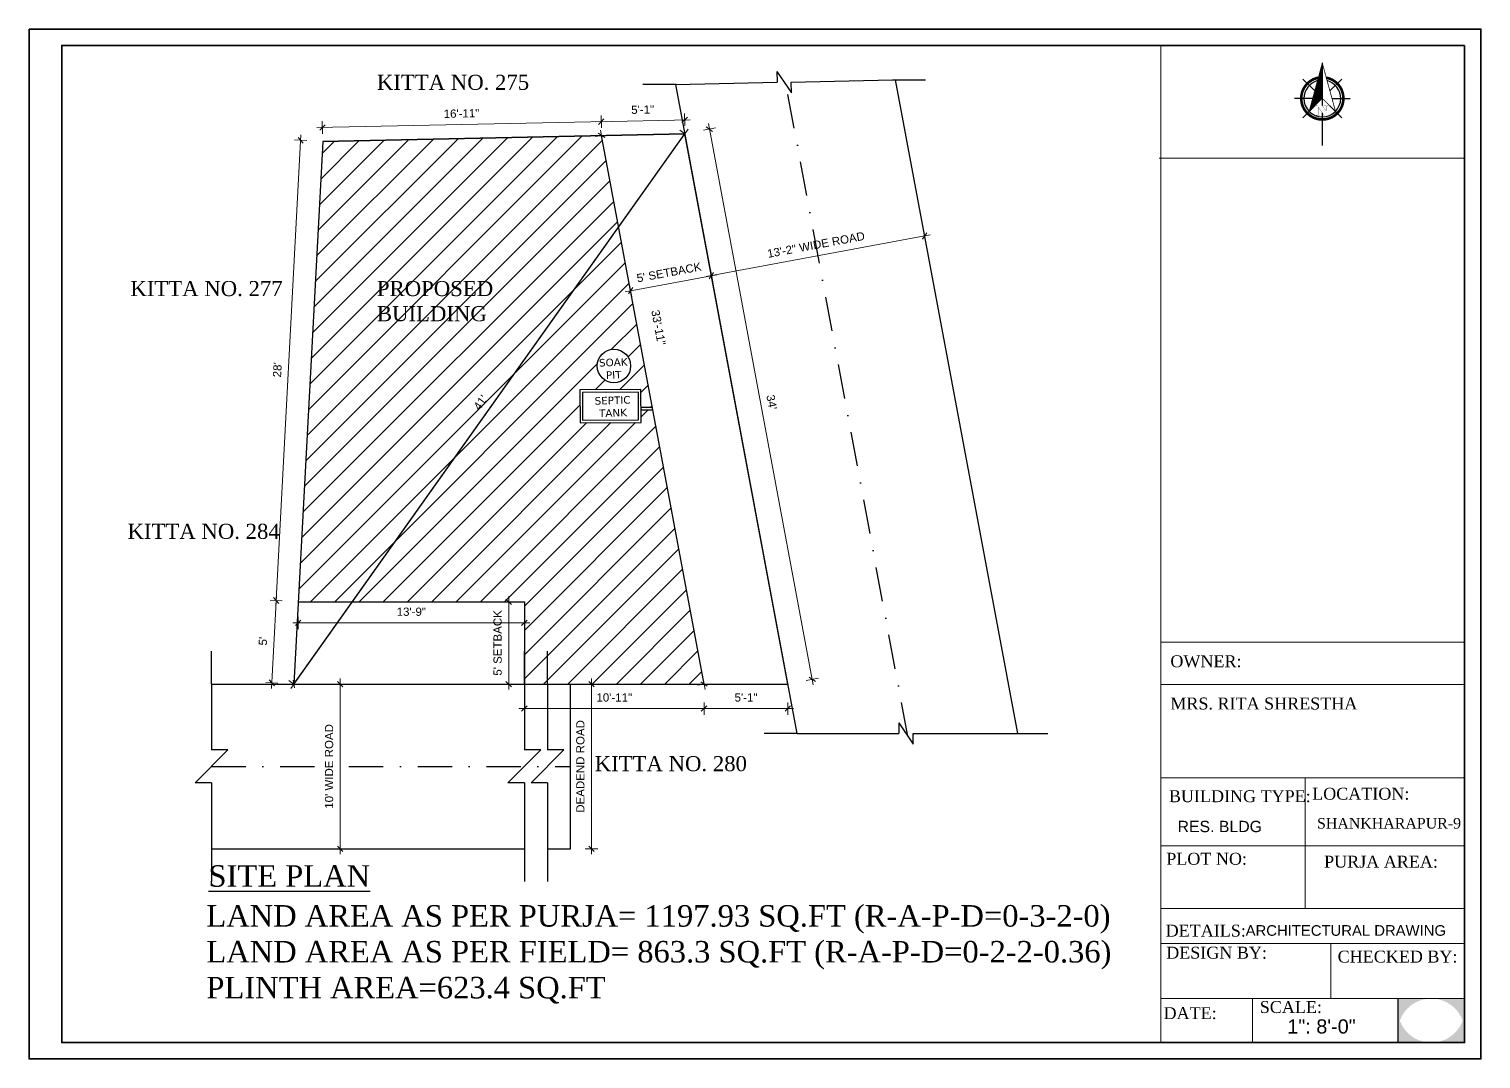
# Model space of a CAD drawing. Header units: inches. Extents: x 45643 to 70559, y -8725 to 1713.
# Drawn here: x 57982 to 59040, y -6777 to -6026 of the extents above; entities that cross this region are included whole.
import ezdxf

# ---------------------------------------------------------------- set-up
doc = ezdxf.new("R2010")
doc.units = ezdxf.units.IN
doc.header["$MEASUREMENT"] = 0
doc.linetypes.add('DASHDOT', pattern=[1, 0.5, -0.25, 0, -0.25])
for name, color, linetype, lineweight in [('A_Title Text', 105, 'Continuous', 60), ('DW-SEC', 24, 'Continuous', 25), ('ELEVATION', 6, 'Continuous', 30), ('REBARS', 50, 'Continuous', 20), ('Siteplan', 7, 'Continuous', 30), ('Text', 7, 'Continuous', 9)]:
    doc.layers.add(name, color=color, linetype=linetype, lineweight=lineweight)
doc.layers.add('DIMENTION', color=8, linetype='Continuous')
doc.layers.add('Normal Wall', color=7, linetype='Continuous', lineweight=35, true_color=0xffaf89)
doc.layers.add('Rear Wall', color=7, linetype='Continuous', lineweight=20, true_color=0xd4e480)
doc.styles.add('Arial', font='arial.ttf')
doc.styles.get("Standard").update_dxf_attribs({"font": 'times.ttf'})
doc.styles.add('SwissBT', font='swiss.ttf', dxfattribs={"height": 12})
doc.dimstyles.new('Sudeep', dxfattribs={"dimtxt": 6, "dimasz": 4, "dimexe": 4.5, "dimexo": 4.5, "dimgap": 5, "dimtad": 1, "dimdec": 0, "dimlunit": 4, "dimtxsty": 'Arial', "dimblk": 'OBLIQUE', "dimcen": 250, "dimdle": 4, "dimclrd": 86, "dimclre": 5, "dimclrt": 1, "dimadec": 0, "dimazin": 0, "dimtfac": 1, "dimtdec": 0, "dimtix": 1, "dimtmove": 1, "dimatfit": 3, "dimldrblk": 'OBLIQUE', "dimfxl": 4.5, "dimfxlon": 1, "dimfrac": 2, "dimlwd": 15, "dimlwe": 13, "dimarcsym": 0})

# ---------------------------------------------------------------- blocks, each defined once
blk = doc.blocks.new('*X1197')
at = {"color": 0}
for p, q in [((145.96, -414.6), (147.62, -412.94)), ((146.16, -413.87), (147.62, -412.41)), ((146.36, -413.14), (147.62, -411.88)), ((146.55, -412.41), (147.62, -411.35)), ((146.75, -411.68), (147.62, -410.82)), ((146.95, -410.95), (147.62, -410.29)), ((147.15, -410.22), (147.62, -409.76)), ((147.35, -409.49), (147.62, -409.23)), ((147.55, -408.76), (147.62, -408.7)), ((143.76, -422.63), (147.62, -418.77)), ((143.96, -421.9), (147.62, -418.24)), ((144.16, -421.17), (147.62, -417.71)), ((144.36, -420.44), (147.62, -417.18)), ((144.56, -419.71), (147.62, -416.65)), ((144.76, -418.98), (147.62, -416.12)), ((144.96, -418.25), (147.62, -415.59)), ((145.16, -417.52), (147.62, -415.06)), ((145.36, -416.79), (147.62, -414.53)), ((145.56, -416.06), (147.62, -414)), ((145.76, -415.33), (147.62, -413.47)), ((142.76, -426.28), (147.62, -421.42)), ((142.96, -425.55), (147.62, -420.89)), ((143.16, -424.82), (147.62, -420.36)), ((143.36, -424.09), (147.62, -419.83)), ((143.56, -423.36), (147.62, -419.3))]:
    blk.add_line(p, q, dxfattribs=at)
blk = doc.blocks.new('NORTH_15')
for p, q in [((-2.87, 2.87), (-7.37, 7.37)), ((0, 3.66), (0, 10.62)), ((2.87, 2.87), (7.37, 7.37)), ((-13.37, 0), (2.72, 0)), ((5.49, 0), (17.83, 0)), ((-2.87, -2.87), (-7.37, -7.37)), ((0, -3.66), (0, -10.62)), ((2.87, -2.87), (7.37, -7.37))]:
    blk.add_line(p, q)
at = {"const_width": 1}
for points in [[(0, -8, 1), (0, 8, 0.359415), (-7.86, 1.52, 1)], [(-7.86, -1.52, 0.359415), (0, -8, 1)]]:
    blk.add_lwpolyline(points, format="xyb", dxfattribs=at)
for points, const_width in [([(4.96, -5.01), (-13.37, 0), (4.9, 5), (0, 0), (4.96, -5.01)], 0.3), ([(5.93, -1.55), (6, -1.55), (6.07, -1.54), (6.13, -1.53), (6.17, -1.52), (6.22, -1.51), (6.26, -1.49), (6.28, -1.47), (6.3, -1.45), (6.32, -1.42), (6.33, -1.39), (6.35, -1.34), (6.36, -1.29), (6.37, -1.23), (6.38, -1.16), (6.38, -1.08), (6.38, -1), (6.54, -1), (6.54, -2.34), (6.38, -2.34), (6.38, -2.3), (6.38, -2.23), (6.38, -2.16), (6.37, -2.09), (6.36, -2.04), (6.35, -1.99), (6.33, -1.95), (6.32, -1.91), (6.3, -1.88), (6.28, -1.86), (6.26, -1.83), (6.22, -1.81), (6.18, -1.8), (6.13, -1.78), (6.07, -1.77), (6.01, -1.76), (5.95, -1.76), (2.66, -1.76), (2.66, -2.34), (2.5, -2.34), (2.5, -0.16), (4.71, 1.44), (3.14, 1.44), (3.07, 1.44), (3, 1.43), (2.94, 1.42), (2.89, 1.41), (2.85, 1.4), (2.81, 1.38), (2.78, 1.36), (2.76, 1.34), (2.74, 1.31), (2.72, 1.27), (2.7, 1.22), (2.69, 1.17), (2.68, 1.11), (2.67, 1.04), (2.66, 0.97), (2.66, 0.89), (2.66, 0.87), (2.5, 0.87), (2.5, 2.21), (2.66, 2.21), (2.66, 2.17), (2.66, 2.09), (2.67, 2.03), (2.68, 1.97), (2.69, 1.91), (2.7, 1.86), (2.71, 1.82), (2.73, 1.78), (2.75, 1.76), (2.77, 1.74), (2.8, 1.72), (2.85, 1.7), (2.89, 1.68), (2.94, 1.67), (3, 1.66), (3.07, 1.66), (3.14, 1.66), (6.54, 1.66), (6.54, 0.75), (3.33, -1.55), (5.93, -1.55), (5.93, -1.55)], 0.1)]:
    blk.add_lwpolyline(points, dxfattribs=dict(const_width=const_width))
for start, end in [(90, 164.973), (270, 90), (195.027, 270)]:
    blk.add_arc((0, 0), 7, start, end)
at = {"rotation": 90}
blk.add_blockref('*X1197', (-421.89, -147.62), dxfattribs=at)
blk = doc.blocks.new('A$C0BDB7EE9')
at = {"layer": 'Siteplan', "xscale": 2.999999999999779, "yscale": 2.999999999999779, "zscale": 2.999999999999779, "rotation": 247.8612575918487}
blk.add_blockref('NORTH_15', (20.2, 49.5), dxfattribs=at)
blk = doc.blocks.new('A$C327B4BBD')
at = {"layer": 'DIMENTION', "ltscale": 0.3, "xscale": 1.171875000000082, "yscale": 1.171875000000082, "zscale": 1.171875000000082, "rotation": 112.1387424081494}
blk.add_blockref('A$C0BDB7EE9', (16.1, 0), dxfattribs=at)
blk = doc.blocks.new('_Oblique')
at = {"color": 0, "linetype": 'ByBlock', "lineweight": -2}
blk.add_line((-0.5, -0.5), (0.5, 0.5), dxfattribs=at)
blk = doc.blocks.new('*D1208')
at = {"layer": 'A_Title Text', "color": 86, "lineweight": 15, "transparency": 16777216}
blk.add_line((58403, -6093.7), (58191.8, -6098.2), dxfattribs=at)
at = {"layer": 'A_Title Text', "color": 5, "lineweight": 13, "transparency": 16777216}
for p, q in [((58195.9, -6102.6), (58195.7, -6093.6)), ((58399.1, -6098.3), (58398.9, -6089.3))]:
    blk.add_line(p, q, dxfattribs=at)
at = {"layer": 'Defpoints', "color": 0, "transparency": 16777216}
for p in [(58195.8, -6098.1), (58399.2, -6103.9), (58196, -6108.2)]:
    blk.add_point(p, dxfattribs=at)
at = {"layer": 'A_Title Text', "color": 86, "lineweight": 15, "transparency": 16777216, "xscale": 4, "yscale": 4, "zscale": 4}
for p, rotation in [((58399, -6093.8), 1.217139986731945), ((58195.8, -6098.1), 181.2171399867319)]:
    blk.add_blockref('_Oblique', p, dxfattribs=dict(at, rotation=rotation))
at = {"layer": 'A_Title Text', "color": 1, "transparency": 16777216, "insert": (58297.2, -6087.9), "char_height": 6, "attachment_point": 5, "rotation": 1.2171, "style": 'Arial'}
blk.add_mtext('16\'-11"', dxfattribs=at)
blk = doc.blocks.new('*D1209')
at = {"layer": 'A_Title Text', "color": 86, "lineweight": 15, "transparency": 16777216}
blk.add_line((58395, -6093.9), (58463.8, -6092.4), dxfattribs=at)
at = {"layer": 'A_Title Text', "color": 5, "lineweight": 13, "transparency": 16777216}
for p, q in [((58399.1, -6098.3), (58398.9, -6089.3)), ((58459.9, -6097), (58459.7, -6088))]:
    blk.add_line(p, q, dxfattribs=at)
at = {"layer": 'Defpoints', "color": 0, "transparency": 16777216}
for p in [(58459.8, -6092.5), (58399.2, -6103.9), (58460, -6102.6)]:
    blk.add_point(p, dxfattribs=at)
at = {"layer": 'A_Title Text', "color": 86, "lineweight": 15, "transparency": 16777216, "xscale": 4, "yscale": 4, "zscale": 4}
for p, rotation in [((58399, -6093.8), 181.2171399867103), ((58459.8, -6092.5), 1.217139986710271)]:
    blk.add_blockref('_Oblique', p, dxfattribs=dict(at, rotation=rotation))
at = {"layer": 'A_Title Text', "color": 1, "transparency": 16777216, "insert": (58429.2, -6085.1), "char_height": 6, "attachment_point": 5, "rotation": 1.2171, "style": 'Arial'}
blk.add_mtext('5\'-1"', dxfattribs=at)
blk = doc.blocks.new('*D1210')
at = {"layer": 'A_Title Text', "color": 86, "lineweight": 15, "transparency": 16777216}
blk.add_line((58161.9, -6446.8), (58180.2, -6103.4), dxfattribs=at)
at = {"layer": 'A_Title Text', "color": 5, "lineweight": 13, "transparency": 16777216}
for p, q in [((58184.5, -6107.6), (58175.5, -6107.1)), ((58166.6, -6443), (58157.7, -6442.6))]:
    blk.add_line(p, q, dxfattribs=at)
at = {"layer": 'Defpoints', "color": 0, "transparency": 16777216}
for p in [(58180, -6107.4), (58196, -6108.2), (58178.2, -6443.7)]:
    blk.add_point(p, dxfattribs=at)
at = {"layer": 'A_Title Text', "color": 86, "lineweight": 15, "transparency": 16777216, "xscale": 4, "yscale": 4, "zscale": 4}
for p, rotation in [((58180, -6107.4), 86.9515310710688), ((58162.1, -6442.8), 266.9515310710688)]:
    blk.add_blockref('_Oblique', p, dxfattribs=dict(at, rotation=rotation))
at = {"layer": 'A_Title Text', "color": 1, "transparency": 16777216, "insert": (58163, -6274.7), "char_height": 6, "attachment_point": 5, "rotation": 86.9515, "style": 'Arial'}
blk.add_mtext("28'", dxfattribs=at)
blk = doc.blocks.new('*D1211')
at = {"layer": 'A_Title Text', "color": 5, "lineweight": 13, "transparency": 16777216}
for p, q in [((58166.6, -6443), (58157.7, -6442.6)), ((58163.4, -6503), (58154.5, -6502.6))]:
    blk.add_line(p, q, dxfattribs=at)
at = {"layer": 'A_Title Text', "color": 86, "lineweight": 15, "transparency": 16777216}
blk.add_line((58162.4, -6438.8), (58158.7, -6506.8), dxfattribs=at)
at = {"layer": 'Defpoints', "color": 0, "transparency": 16777216}
for p in [(58178.2, -6443.7), (58159, -6502.8), (58175, -6503.7)]:
    blk.add_point(p, dxfattribs=at)
at = {"layer": 'A_Title Text', "color": 86, "lineweight": 15, "transparency": 16777216, "xscale": 4, "yscale": 4, "zscale": 4}
for p, rotation in [((58162.1, -6442.8), 86.95153107111452), ((58159, -6502.8), 266.9515310711146)]:
    blk.add_blockref('_Oblique', p, dxfattribs=dict(at, rotation=rotation))
at = {"layer": 'A_Title Text', "color": 1, "transparency": 16777216, "insert": (58152.5, -6472.4), "char_height": 6, "attachment_point": 5, "rotation": 86.9515, "style": 'Arial'}
blk.add_mtext("5'", dxfattribs=at)
blk = doc.blocks.new('*D1212')
at = {"layer": 'A_Title Text', "color": 86, "lineweight": 15, "transparency": 16777216}
blk.add_line((58174.2, -6459.1), (58347, -6459.1), dxfattribs=at)
at = {"layer": 'A_Title Text', "color": 5, "lineweight": 13, "transparency": 16777216}
for p, q in [((58178.2, -6454.6), (58178.2, -6463.6)), ((58343, -6454.6), (58343, -6463.6))]:
    blk.add_line(p, q, dxfattribs=at)
at = {"layer": 'Defpoints', "color": 0, "transparency": 16777216}
for p in [(58178.2, -6443.7), (58343, -6443.7), (58343, -6459.1)]:
    blk.add_point(p, dxfattribs=at)
at = {"layer": 'A_Title Text', "color": 86, "lineweight": 15, "transparency": 16777216, "xscale": 4, "yscale": 4, "zscale": 4, "rotation": 180}
blk.add_blockref('_Oblique', (58178.2, -6459.1), dxfattribs=at)
at = {"layer": 'A_Title Text', "color": 86, "lineweight": 15, "transparency": 16777216, "xscale": 4, "yscale": 4, "zscale": 4}
blk.add_blockref('_Oblique', (58343, -6459.1), dxfattribs=at)
at = {"layer": 'A_Title Text', "color": 1, "transparency": 16777216, "insert": (58260.6, -6451), "char_height": 6, "attachment_point": 5, "style": 'Arial'}
blk.add_mtext('13\'-9"', dxfattribs=at)
blk = doc.blocks.new('*D1213')
at = {"layer": 'A_Title Text', "color": 86, "lineweight": 15, "transparency": 16777216}
blk.add_line((58331.6, -6439.7), (58331.6, -6507.7), dxfattribs=at)
at = {"layer": 'A_Title Text', "color": 5, "lineweight": 13, "transparency": 16777216}
for p, q in [((58336.1, -6443.7), (58327.1, -6443.7)), ((58336.1, -6503.7), (58327.1, -6503.7))]:
    blk.add_line(p, q, dxfattribs=at)
at = {"layer": 'Defpoints', "color": 0, "transparency": 16777216}
for p in [(58343, -6443.7), (58331.6, -6503.7), (58343, -6503.7)]:
    blk.add_point(p, dxfattribs=at)
at = {"layer": 'A_Title Text', "color": 86, "lineweight": 15, "transparency": 16777216, "xscale": 4, "yscale": 4, "zscale": 4}
for p, rotation in [((58331.6, -6443.7), 90), ((58331.6, -6503.7), 270)]:
    blk.add_blockref('_Oblique', p, dxfattribs=dict(at, rotation=rotation))
at = {"layer": 'A_Title Text', "color": 1, "transparency": 16777216, "insert": (58323.5, -6473.7), "char_height": 6, "width": 112.436, "attachment_point": 5, "rotation": 90, "style": 'Arial'}
blk.add_mtext("5' SETBACK", dxfattribs=at)
blk = doc.blocks.new('*D1202')
at = {"layer": 'A_Title Text', "color": 5, "lineweight": 13, "transparency": 16777216}
for p, q in [((58343, -6517), (58343, -6526)), ((58473.9, -6517), (58473.9, -6526))]:
    blk.add_line(p, q, dxfattribs=at)
at = {"layer": 'A_Title Text', "color": 86, "lineweight": 15, "transparency": 16777216}
blk.add_line((58339, -6521.5), (58477.9, -6521.5), dxfattribs=at)
at = {"layer": 'Defpoints', "color": 0, "transparency": 16777216}
for p in [(58343, -6503.7), (58473.9, -6503.7), (58473.9, -6521.5)]:
    blk.add_point(p, dxfattribs=at)
at = {"layer": 'A_Title Text', "color": 86, "lineweight": 15, "transparency": 16777216, "xscale": 4, "yscale": 4, "zscale": 4, "rotation": 180}
blk.add_blockref('_Oblique', (58343, -6521.5), dxfattribs=at)
at = {"layer": 'A_Title Text', "color": 86, "lineweight": 15, "transparency": 16777216, "xscale": 4, "yscale": 4, "zscale": 4}
blk.add_blockref('_Oblique', (58473.9, -6521.5), dxfattribs=at)
at = {"layer": 'A_Title Text', "color": 1, "transparency": 16777216, "insert": (58408.5, -6513.5), "char_height": 6, "attachment_point": 5, "style": 'Arial'}
blk.add_mtext('10\'-11"', dxfattribs=at)
blk = doc.blocks.new('*D1214')
at = {"layer": 'A_Title Text', "color": 5, "lineweight": 13, "transparency": 16777216}
for p, q in [((58473.9, -6517), (58473.9, -6526)), ((58535, -6517), (58535, -6526))]:
    blk.add_line(p, q, dxfattribs=at)
at = {"layer": 'A_Title Text', "color": 86, "lineweight": 15, "transparency": 16777216}
blk.add_line((58469.9, -6521.5), (58539, -6521.5), dxfattribs=at)
at = {"layer": 'Defpoints', "color": 0, "transparency": 16777216}
for p in [(58473.9, -6503.7), (58535, -6503.7), (58535, -6521.5)]:
    blk.add_point(p, dxfattribs=at)
at = {"layer": 'A_Title Text', "color": 86, "lineweight": 15, "transparency": 16777216, "xscale": 4, "yscale": 4, "zscale": 4, "rotation": 180}
blk.add_blockref('_Oblique', (58473.9, -6521.5), dxfattribs=at)
at = {"layer": 'A_Title Text', "color": 86, "lineweight": 15, "transparency": 16777216, "xscale": 4, "yscale": 4, "zscale": 4}
blk.add_blockref('_Oblique', (58535, -6521.5), dxfattribs=at)
at = {"layer": 'A_Title Text', "color": 1, "transparency": 16777216, "insert": (58504.5, -6513.5), "char_height": 6, "attachment_point": 5, "style": 'Arial'}
blk.add_mtext('5\'-1"', dxfattribs=at)
blk = doc.blocks.new('*D1203')
at = {"layer": 'A_Title Text', "color": 5, "lineweight": 13, "transparency": 16777216}
for p, q in [((58473.4, -6100.1), (58482.2, -6098.4)), ((58548.4, -6501.2), (58557.2, -6499.5))]:
    blk.add_line(p, q, dxfattribs=at)
at = {"layer": 'A_Title Text', "color": 86, "lineweight": 15, "transparency": 16777216}
blk.add_line((58477.1, -6095.3), (58553.5, -6504.3), dxfattribs=at)
at = {"layer": 'Defpoints', "color": 0, "transparency": 16777216}
for p in [(58460, -6102.6), (58535, -6503.7), (58552.8, -6500.3)]:
    blk.add_point(p, dxfattribs=at)
at = {"layer": 'A_Title Text', "color": 86, "lineweight": 15, "transparency": 16777216, "xscale": 4, "yscale": 4, "zscale": 4}
for p, rotation in [((58477.8, -6099.3), 100.5925493306747), ((58552.8, -6500.3), 280.5925493306747)]:
    blk.add_blockref('_Oblique', p, dxfattribs=dict(at, rotation=rotation))
at = {"layer": 'A_Title Text', "color": 1, "transparency": 16777216, "insert": (58523.2, -6298.3), "char_height": 6, "attachment_point": 5, "rotation": 280.5925, "style": 'Arial'}
blk.add_mtext("34'", dxfattribs=at)
blk = doc.blocks.new('*D1204')
at = {"layer": 'A_Title Text', "color": 5, "lineweight": 13, "transparency": 16777216}
for p, q in [((58399.2, -6103.9), (58394.8, -6104.7)), ((58473.9, -6503.7), (58469.5, -6504.5))]:
    blk.add_line(p, q, dxfattribs=at)
at = {"layer": 'A_Title Text', "color": 86, "lineweight": 15, "transparency": 16777216}
blk.add_line((58474.7, -6507.6), (58398.5, -6100), dxfattribs=at)
at = {"layer": 'Defpoints', "color": 0, "transparency": 16777216}
for p in [(58399.2, -6103.9), (58399.2, -6103.9), (58473.9, -6503.7)]:
    blk.add_point(p, dxfattribs=at)
at = {"layer": 'A_Title Text', "color": 86, "lineweight": 15, "transparency": 16777216, "xscale": 4, "yscale": 4, "zscale": 4}
for p, rotation in [((58399.2, -6103.9), 100.5925493306756), ((58473.9, -6503.7), 280.5925493306756)]:
    blk.add_blockref('_Oblique', p, dxfattribs=dict(at, rotation=rotation))
at = {"layer": 'A_Title Text', "color": 1, "transparency": 16777216, "insert": (58440.7, -6243.9), "char_height": 6, "attachment_point": 5, "rotation": 280.5925, "style": 'Arial'}
blk.add_mtext('33\'-11"', dxfattribs=at)
blk = doc.blocks.new('*D1205')
at = {"layer": 'A_Title Text', "color": 86, "lineweight": 15, "transparency": 16777216}
blk.add_line((58172.7, -6506.9), (58462.3, -6099.3), dxfattribs=at)
at = {"layer": 'A_Title Text', "color": 5, "lineweight": 13, "transparency": 16777216}
for p, q in [((58460, -6102.6), (58456.3, -6100)), ((58175, -6503.7), (58171.3, -6501))]:
    blk.add_line(p, q, dxfattribs=at)
at = {"layer": 'Defpoints', "color": 0, "transparency": 16777216}
for p in [(58460, -6102.6), (58460, -6102.6), (58175, -6503.7)]:
    blk.add_point(p, dxfattribs=at)
at = {"layer": 'A_Title Text', "color": 86, "lineweight": 15, "transparency": 16777216, "xscale": 4, "yscale": 4, "zscale": 4}
for p, rotation in [((58460, -6102.6), 54.60090531326018), ((58175, -6503.7), 234.6009053132602)]:
    blk.add_blockref('_Oblique', p, dxfattribs=dict(at, rotation=rotation))
at = {"layer": 'A_Title Text', "color": 1, "transparency": 16777216, "insert": (58311, -6298.5), "char_height": 6, "attachment_point": 5, "rotation": 54.6009, "style": 'Arial'}
blk.add_mtext("41'", dxfattribs=at)
blk = doc.blocks.new('*D1206')
at = {"layer": 'A_Title Text', "color": 5, "lineweight": 13, "transparency": 16777216}
for p, q in [((58213.3, -6503.7), (58204.3, -6503.7)), ((58213.3, -6623.7), (58204.3, -6623.7))]:
    blk.add_line(p, q, dxfattribs=at)
at = {"layer": 'A_Title Text', "color": 86, "lineweight": 15, "transparency": 16777216}
blk.add_line((58208.8, -6499.7), (58208.8, -6627.7), dxfattribs=at)
at = {"layer": 'Defpoints', "color": 0, "transparency": 16777216}
for p in [(58245.7, -6503.7), (58208.8, -6623.7), (58229, -6623.7)]:
    blk.add_point(p, dxfattribs=at)
at = {"layer": 'A_Title Text', "color": 86, "lineweight": 15, "transparency": 16777216, "xscale": 4, "yscale": 4, "zscale": 4}
for p, rotation in [((58208.8, -6503.7), 90), ((58208.8, -6623.7), 270)]:
    blk.add_blockref('_Oblique', p, dxfattribs=dict(at, rotation=rotation))
at = {"layer": 'A_Title Text', "color": 1, "transparency": 16777216, "insert": (58200.7, -6563.7), "char_height": 6, "width": 68.185, "attachment_point": 5, "rotation": 90, "style": 'Arial'}
blk.add_mtext("10' WIDE ROAD", dxfattribs=at)
blk = doc.blocks.new('*D1201')
at = {"layer": 'A_Title Text', "color": 86, "lineweight": 15, "transparency": 16777216}
blk.add_line((58475.4, -6206.8), (58638.6, -6176.3), dxfattribs=at)
at = {"layer": 'A_Title Text', "color": 5, "lineweight": 13, "transparency": 16777216}
for p, q in [((58633.8, -6172.6), (58635.5, -6181.5)), ((58478.5, -6201.7), (58480.2, -6210.5))]:
    blk.add_line(p, q, dxfattribs=at)
at = {"layer": 'Defpoints', "color": 0, "transparency": 16777216}
for p in [(58615.3, -6073.6), (58460, -6102.6), (58634.6, -6177.1)]:
    blk.add_point(p, dxfattribs=at)
at = {"layer": 'A_Title Text', "color": 86, "lineweight": 15, "transparency": 16777216, "xscale": 4, "yscale": 4, "zscale": 4}
for p, rotation in [((58634.6, -6177.1), 10.59254933067301), ((58479.3, -6206.1), 190.592549330673)]:
    blk.add_blockref('_Oblique', p, dxfattribs=dict(at, rotation=rotation))
at = {"layer": 'A_Title Text', "color": 1, "transparency": 16777216, "insert": (58555.5, -6183.6), "char_height": 6, "width": 94.95, "attachment_point": 5, "rotation": 10.5925, "style": 'Arial'}
blk.add_mtext('13\'-2" WIDE ROAD', dxfattribs=at)
blk = doc.blocks.new('*D1207')
at = {"layer": 'A_Title Text', "color": 86, "lineweight": 15, "transparency": 16777216}
blk.add_line((58416.4, -6217.9), (58483.3, -6205.4), dxfattribs=at)
at = {"layer": 'A_Title Text', "color": 5, "lineweight": 13, "transparency": 16777216}
for p, q in [((58478.5, -6201.7), (58480.2, -6210.5)), ((58419.5, -6212.7), (58421.2, -6221.6))]:
    blk.add_line(p, q, dxfattribs=at)
at = {"layer": 'Defpoints', "color": 0, "transparency": 16777216}
for p in [(58470.6, -6159.6), (58411.7, -6170.6), (58479.3, -6206.1)]:
    blk.add_point(p, dxfattribs=at)
at = {"layer": 'A_Title Text', "color": 86, "lineweight": 15, "transparency": 16777216, "xscale": 4, "yscale": 4, "zscale": 4}
for p, rotation in [((58479.3, -6206.1), 10.59254933067322), ((58420.4, -6217.1), 190.5925493306733)]:
    blk.add_blockref('_Oblique', p, dxfattribs=dict(at, rotation=rotation))
at = {"layer": 'A_Title Text', "color": 1, "transparency": 16777216, "insert": (58448.4, -6203.7), "char_height": 6, "width": 53.958, "attachment_point": 5, "rotation": 10.5925, "style": 'Arial'}
blk.add_mtext("5' SETBACK", dxfattribs=at)
blk = doc.blocks.new('*D1215')
at = {"layer": 'A_Title Text', "color": 5, "lineweight": 13, "transparency": 16777216}
for p, q in [((58396.4, -6503.7), (58387.4, -6503.7)), ((58396.4, -6623.7), (58387.4, -6623.7))]:
    blk.add_line(p, q, dxfattribs=at)
at = {"layer": 'A_Title Text', "color": 86, "lineweight": 15, "transparency": 16777216}
blk.add_line((58391.9, -6499.7), (58391.9, -6627.7), dxfattribs=at)
at = {"layer": 'Defpoints', "color": 0, "transparency": 16777216}
for p in [(58428.9, -6503.7), (58391.9, -6623.7), (58412.1, -6623.7)]:
    blk.add_point(p, dxfattribs=at)
at = {"layer": 'A_Title Text', "color": 86, "lineweight": 15, "transparency": 16777216, "xscale": 4, "yscale": 4, "zscale": 4}
for p, rotation in [((58391.9, -6503.7), 90), ((58391.9, -6623.7), 270)]:
    blk.add_blockref('_Oblique', p, dxfattribs=dict(at, rotation=rotation))
at = {"layer": 'A_Title Text', "color": 1, "transparency": 16777216, "insert": (58383.8, -6563.7), "char_height": 6, "width": 68.185, "attachment_point": 5, "rotation": 90, "style": 'Arial'}
blk.add_mtext('DEADEND ROAD', dxfattribs=at)

msp = doc.modelspace()

# ---------------------------------------------------------------- hatches: boundary and pattern name
msp.add_hatch(color=0).paths.add_polyline_path([(59028.142, -6732.847), (59003.832, -6732.847, -0.41421356), (59028.142, -6757.157)])
at = {"layer": 'DW-SEC'}
h = msp.add_hatch(dxfattribs=at)
h.set_pattern_fill('ANSI31', color=256, scale=100)
h.set_pattern_definition([(45, (-7160.578, -6949.71), (-8.8388348, 8.8388348), [])])
h.paths.add_polyline_path([(58436.566, -6303.778), (58427.967, -6303.778), (58428.018, -6312.989), (58383.545, -6313.235), (58383.413, -6289.387), (58427.886, -6289.141), (58427.957, -6301.949), (58436.224, -6301.949), (58411.662, -6170.609), (58217.624, -6443.656), (58342.985, -6443.656), (58342.985, -6503.656), (58473.945, -6503.656)])
h.paths.add_polyline_path([(58396.065, -6271.889, -1), (58420.435, -6271.889, -1)], flags=16)
h.paths.add_polyline_path([(58196.045, -6108.216), (58178.181, -6443.656), (58217.624, -6443.656), (58411.662, -6170.609), (58399.187, -6103.9)])
h.paths.add_polyline_path([(58395.966, -6284.6), (58420.19, -6283.781), (58419.478, -6262.727), (58395.255, -6263.546)], flags=24)
h.paths.add_polyline_path([(58312.13, -6307.692), (58320.196, -6296.342), (58310.117, -6289.18), (58302.052, -6300.53)], flags=24)
h.paths.add_polyline_path([(58232.515, -6245.502), (58320.848, -6245.502), (58320.848, -6203.781), (58232.515, -6203.781)], flags=24)
at = {"layer": 'Text'}
for points in [[(59003.832, -6732.847), (58979.522, -6732.847), (58979.522, -6757.157, -0.41421356)], [(59003.832, -6732.847), (58979.522, -6732.847), (58979.522, -6757.157, -0.41421356)], [(59028.142, -6732.847), (59003.832, -6732.847, -0.41421356), (59028.142, -6757.157)], [(58979.522, -6740.663), (58979.522, -6764.973), (59003.832, -6764.973, -0.41421356)], [(58979.522, -6740.663), (58979.522, -6764.973), (59003.832, -6764.973, -0.41421356)], [(59028.142, -6740.663, -0.41421356), (59003.832, -6764.973), (59028.142, -6764.973)], [(59028.142, -6740.663, -0.41421356), (59003.832, -6764.973), (59028.142, -6764.973)]]:
    msp.add_hatch(color=0, dxfattribs=at).paths.add_polyline_path(points)

# ---------------------------------------------------------------- linework, layer by layer
at = {"color": 4, "ltscale": 5}
for p, q in [((58427.957, -6301.949), (58436.224, -6301.949)), ((58427.967, -6303.778), (58436.566, -6303.778))]:
    msp.add_line(p, q, dxfattribs=at)
at = {"color": 0}
msp.add_line((58979.522, -6732.847), (58979.522, -6764.973), dxfattribs=at)
msp.add_line((58979.522, -6732.847), (58979.522, -6764.973), dxfattribs=at)
at = {"color": 4, "ltscale": 5}
for points in [[(58383.545, -6313.235), (58428.018, -6312.989), (58427.886, -6289.141), (58383.413, -6289.387)], [(58385.364, -6311.395), (58426.178, -6311.169), (58426.066, -6290.981), (58385.252, -6291.206)]]:
    msp.add_lwpolyline(points, close=True, dxfattribs=at)
msp.add_circle((58408.25, -6271.889), 12.185, dxfattribs=at)
at = {"layer": 'ELEVATION'}
for p, q in [((58527.013, -6057.228), (58537.62, -6072.9)), ((58527.013, -6057.228), (58527.181, -6065.173)), ((58453.349, -6066.741), (58429.349, -6066.741)), ((58453.278, -6066.743), (58527.181, -6065.173)), ((58541.718, -6539.656), (58453.278, -6066.743)), ((58537.451, -6064.955), (58611.354, -6063.384)), ((58537.62, -6072.9), (58537.451, -6064.955)), ((58611.354, -6063.384), (58635.354, -6063.384)), ((58702.457, -6539.656), (58613.389, -6063.384)), ((58174.985, -6503.656), (58459.985, -6102.609)), ((58196.045, -6108.216), (58459.985, -6102.609)), ((58473.945, -6503.656), (58399.187, -6103.9)), ((58178.181, -6443.656), (58342.985, -6443.656)), ((58342.985, -6443.656), (58342.985, -6503.656)), ((58114.985, -6503.656), (58114.985, -6479.656)), ((58342.985, -6503.656), (58342.985, -6479.656)), ((58359.85, -6503.656), (58359.85, -6479.656)), ((58114.985, -6503.656), (58376.51, -6503.656)), ((58114.985, -6503.656), (58114.985, -6551.656)), ((58342.985, -6503.656), (58534.985, -6503.656)), ((58342.985, -6503.656), (58342.985, -6551.656)), ((58359.85, -6503.656), (58359.85, -6551.656)), ((58376.51, -6623.656), (58376.51, -6503.656)), ((58615.766, -6531.82), (58626.374, -6547.492)), ((58615.766, -6531.82), (58615.933, -6539.656)), ((58541.718, -6539.656), (58517.718, -6539.656)), ((58541.718, -6539.656), (58615.933, -6539.656)), ((58626.207, -6539.656), (58700.422, -6539.656)), ((58626.374, -6547.492), (58626.207, -6539.656)), ((58700.422, -6539.656), (58724.422, -6539.656)), ((58102.985, -6575.656), (58126.985, -6551.656)), ((58126.985, -6551.656), (58114.985, -6551.656)), ((58330.985, -6575.656), (58354.985, -6551.656)), ((58354.985, -6551.656), (58342.985, -6551.656)), ((58347.85, -6575.656), (58371.85, -6551.656)), ((58371.85, -6551.656), (58359.85, -6551.656)), ((58114.985, -6575.656), (58102.985, -6575.656)), ((58114.985, -6575.656), (58114.985, -6623.656)), ((58342.985, -6575.656), (58330.985, -6575.656)), ((58342.985, -6575.656), (58342.985, -6623.656)), ((58359.85, -6575.656), (58347.85, -6575.656)), ((58359.85, -6575.656), (58359.85, -6623.656)), ((58114.985, -6623.656), (58342.985, -6623.656)), ((58114.985, -6623.656), (58114.985, -6647.656)), ((58342.985, -6623.656), (58342.985, -6647.656)), ((58359.85, -6623.656), (58376.51, -6623.656)), ((58359.85, -6623.656), (58359.85, -6647.656))]:
    msp.add_line(p, q, dxfattribs=at)
at = {"layer": 'ELEVATION', "linetype": 'DASHDOT', "ltscale": 50}
for p, q in [((58622.476, -6541.733), (58533.722, -6067.141)), ((58114.985, -6563.656), (58376.51, -6563.656))]:
    msp.add_line(p, q, dxfattribs=at)
at = {"layer": 'ELEVATION'}
msp.add_lwpolyline([(58459.985, -6102.609), (58196.045, -6108.216), (58174.985, -6503.656), (58534.985, -6503.656)], close=True, dxfattribs=at)
at = {"layer": 'Normal Wall'}
for points in [[(57982.045, -6026.352), (59040.049, -6026.352), (59040.049, -6776.88), (57982.045, -6776.88)], [(57982.045, -6026.352), (59040.049, -6026.352), (59040.049, -6776.88), (57982.045, -6776.88)], [(59028.142, -6038.259), (58005.859, -6038.259), (58005.859, -6764.973), (59028.142, -6764.973)], [(59028.142, -6038.259), (58005.859, -6038.259), (58005.859, -6764.973), (59028.142, -6764.973)]]:
    msp.add_lwpolyline(points, close=True, dxfattribs=at)
at = {"layer": 'Rear Wall'}
for p, q in [((58806.723, -6482.531), (58806.723, -6038.259)), ((58805.544, -6120.558), (59028.142, -6120.558)), ((58806.723, -6473.267), (59028.142, -6473.267)), ((58806.723, -6473.267), (59028.142, -6473.267)), ((58806.723, -6473.267), (59028.142, -6473.267)), ((58806.723, -6473.267), (59028.142, -6473.267)), ((58806.723, -6504.072), (59028.142, -6504.072)), ((58806.723, -6504.072), (59028.142, -6504.072)), ((58806.723, -6572.13), (59028.142, -6572.13)), ((58806.723, -6572.13), (59028.142, -6572.13)), ((58911.992, -6572.13), (58911.992, -6658.031)), ((58911.992, -6572.13), (58911.992, -6667.295)), ((58806.723, -6621.621), (59028.142, -6621.621)), ((58806.723, -6621.621), (59028.142, -6621.621)), ((58806.723, -6667.295), (59028.142, -6667.295)), ((58806.723, -6692.729), (59028.142, -6692.729)), ((58806.723, -6692.729), (59028.142, -6692.729)), ((58930.571, -6732.847), (58930.571, -6692.729)), ((58930.571, -6732.847), (58930.571, -6692.729)), ((58806.723, -6732.847), (59028.142, -6732.847)), ((58806.723, -6732.847), (59028.142, -6732.847)), ((58873.461, -6732.847), (58873.461, -6764.973)), ((58873.461, -6732.847), (58873.461, -6764.973))]:
    msp.add_line(p, q, dxfattribs=at)
msp.add_lwpolyline([(58806.723, -6473.267), (59028.142, -6473.267), (59028.142, -6764.973), (58806.723, -6764.973)], close=True, dxfattribs=at)
msp.add_lwpolyline([(58806.723, -6473.267), (59028.142, -6473.267), (59028.142, -6764.973), (58806.723, -6764.973)], close=True, dxfattribs=at)

# ---------------------------------------------------------------- block references
at = {"layer": 'REBARS', "xscale": 0.5459999999999999, "yscale": 0.5459999999999999, "zscale": 0.5459999999999999, "rotation": 270}
msp.add_blockref('A$C327B4BBD', (58924.415, -6102.339), dxfattribs=at)

# ---------------------------------------------------------------- texts
at = {"color": 0}
for s, p in [('OWNER:', (58813.724, -6491.413)), ('LOCATION:', (58917.063, -6587.959))]:
    msp.add_text(s, height=8.7044, dxfattribs=at).set_placement(p)
at = {"attachment_point": 1}
for s, insert, char_height, width in [('{\\fTimes New Roman|b0|i0|c0|p18;KITTA NO. 275}', (58235.528, -6059.685), 10.9739, 118.98917), ('{\\fTimes New Roman|b0|i0|c0|p18;KITTA NO. 277}', (58055.894, -6209.99), 10.9739, 116.28016), ('{\\fTimes New Roman|b0|i0|c0|p18;PROPOSED\\PBUILDING}', (58235.528, -6209.99), 10.9739, 92.65939), ('{\\fTimes New Roman|b0|i0|c0|p18;KITTA NO. 284}', (58053.803, -6386.897), 10.9739, 113.15734), ('{\\fTimes New Roman|b0|i0|c0|p18;KITTA NO. 280}', (58394.229, -6556.195), 10.9739, 110.39567), ('{\\fTimes New Roman|b0|i0|c0|p18;\\LSITE PLAN}', (58112.817, -6635.684), 15.677, 3988.77996), ('{\\fTimes New Roman|b0|i0|c0|p18;LAND AREA AS PER PURJA= 1197.93 SQ.FT (R-A-P-D=0-3-2-0)\\PLAND AREA AS PER FIELD= 863.3 SQ.FT (R-A-P-D=0-2-2-0.36)\\PPLINTH AREA=623.4 SQ.FT}', (58111.296, -6664.764), 15.677, 732.50718)]:
    msp.add_mtext(s, dxfattribs=dict(at, insert=insert, char_height=char_height, width=width))
at = {"color": 0, "char_height": 5.4884, "width": 97.88153, "attachment_point": 2, "rotation": 1.935323}
for s, insert in [('{\\fVerdana|b0|i0|c0|p34;SOAK \\PPIT}', (58407.686, -6266.487)), ('{\\fVerdana|b0|i0|c0|p34;SEPTIC \\PTANK}', (58407.156, -6294.186))]:
    msp.add_mtext(s, dxfattribs=dict(at, insert=insert))
at = {"layer": 'Text', "color": 0}
for s, height, p in [('OWNER:', 8.7044, (58813.724, -6491.413)), ('MRS. RITA SHRESTHA', 8.70441, (58813.724, -6522.218)), ('LOCATION:', 8.7044, (58917.063, -6587.959)), ('CHECKED BY:', 8.70441, (58935.626, -6706.65)), ('CHECKED BY:', 8.70441, (58935.626, -6706.65)), ('DATE:', 8.7044, (58808.765, -6747.848)), ('SCALE:', 8.7044, (58878.856, -6743.384)), ('SCALE:', 8.7044, (58878.856, -6743.384))]:
    msp.add_text(s, height=height, dxfattribs=at).set_placement(p)
at = {"layer": 'Text', "color": 0, "attachment_point": 1}
for s, insert, char_height, width in [('BUILDING TYPE:', (58812.643, -6581.041), 8.70441, 148.55507), ('BUILDING TYPE:', (58812.643, -6581.041), 8.70441, 148.55507), ('PLOT NO: ', (58810.741, -6626.649), 8.7044, 138.02713), ('PLOT NO: ', (58810.741, -6626.649), 8.7044, 138.02713), ('PURJA AREA:', (58925.749, -6628.756), 8.70441, 197.58209), ('PURJA AREA:', (58925.749, -6628.756), 8.70441, 197.58209), ('DETAILS: ', (58810.299, -6679.038), 8.7044, 138.02713), ('DESIGN BY:', (58810.699, -6695.089), 8.7044, 138.02713), ('DESIGN BY:', (58810.699, -6695.089), 8.7044, 138.02713)]:
    msp.add_mtext(s, dxfattribs=dict(at, insert=insert, char_height=char_height, width=width))
at = {"layer": 'Text', "color": 0, "linetype": 'ByBlock', "insert": (58920.594, -6601.307), "char_height": 7.67109, "attachment_point": 1}
msp.add_mtext_dynamic_manual_height_columns('SHANKHARAPUR-9', width=381.03512, gutter_width=1.534, heights=[0], dxfattribs=at)
at = {"layer": 'Text', "color": 0, "insert": (58818.956, -6603.338), "char_height": 8.2555, "width": 163.21422, "attachment_point": 1, "style": 'SwissBT'}
msp.add_mtext('RES. BLDG', dxfattribs=at)
msp.add_mtext('RES. BLDG', dxfattribs=at)
at = {"layer": 'Text', "color": 0, "linetype": 'ByBlock', "insert": (58868.596, -6679.379), "char_height": 7.73955, "width": 268.53223, "attachment_point": 1, "style": 'SwissBT'}
msp.add_mtext('ARCHITECTURAL DRAWING', dxfattribs=at)
at = {"layer": 'Text', "color": 0, "ltscale": 0.5, "insert": (58898.937, -6748.028), "char_height": 10.3194, "width": 127.53441, "attachment_point": 1, "style": 'SwissBT'}
msp.add_mtext('1": 8\'-0"', dxfattribs=at)
msp.add_mtext('1": 8\'-0"', dxfattribs=at)

# ---------------------------------------------------------------- dimensions: what is measured, and where the dimension line sits
at = {"layer": 'A_Title Text'}
for base, p1, p2, angle, picture, middle in [((58459.771, -6092.503), (58399.187, -6103.9), (58459.985, -6102.609), 1.21714, '*D1209', (58429.2, -6085.087)), ((58158.954, -6502.802), (58178.181, -6443.656), (58174.985, -6503.656), 266.951531, '*D1211', (58152.512, -6472.374))]:
    dim = msp.add_linear_dim(base=base, p1=p1, p2=p2, angle=angle, dimstyle='Sudeep', dxfattribs=at)
    dim.commit()
    dim.dimension.update_dxf_attribs({"geometry": picture, "text_midpoint": middle})
for p1, p2, distance, text, picture, middle in [((58459.985, -6102.609), (58615.293, -6073.564), -105.288, '<> WIDE ROAD', '*D1201', (58555.503, -6183.612)), ((58411.662, -6170.609), (58470.639, -6159.579), -47.329, '<> SETBACK', '*D1207', (58448.361, -6203.652))]:
    dim = msp.add_aligned_dim(p1=p1, p2=p2, distance=distance, text=text, dimstyle='Sudeep', dxfattribs=at)
    dim.commit()
    dim.dimension.update_dxf_attribs({"geometry": picture, "text_midpoint": middle})
for p1, p2, distance, picture, middle in [((58399.187, -6103.9), (58196.045, -6108.216), -10.108, '*D1208', (58297.23, -6087.891)), ((58178.181, -6443.656), (58196.045, -6108.216), 16.054, '*D1210', (58163.03, -6274.654)), ((58174.985, -6503.656), (58459.985, -6102.609), 0, '*D1205', (58310.954, -6298.491)), ((58459.985, -6102.609), (58534.985, -6503.656), 18.124, '*D1203', (58523.229, -6298.318))]:
    dim = msp.add_aligned_dim(p1=p1, p2=p2, distance=distance, dimstyle='Sudeep', dxfattribs=at)
    dim.commit()
    dim.dimension.update_dxf_attribs({"geometry": picture, "text_midpoint": middle})
dim = msp.add_linear_dim(base=(58399.187, -6103.9), p1=(58473.945, -6503.656), p2=(58399.187, -6103.9), angle=100.592549, dimstyle='Sudeep', dxfattribs=at)
dim.commit()
dim.dimension.update_dxf_attribs({"geometry": '*D1204', "text_midpoint": (58432.725, -6245.366), "dimtype": 161})
for base, p1, p2, text, picture, middle in [((58331.601, -6503.656), (58342.985, -6443.656), (58342.985, -6503.656), '<> SETBACK', '*D1213', (58323.499, -6473.656)), ((58208.758, -6623.656), (58245.748, -6503.656), (58228.985, -6623.656), '<> WIDE ROAD', '*D1206', (58200.654, -6563.656)), ((58391.889, -6623.656), (58428.879, -6503.656), (58412.117, -6623.656), 'DEADEND ROAD', '*D1215', (58383.785, -6563.656))]:
    dim = msp.add_linear_dim(base=base, p1=p1, p2=p2, angle=90, text=text, dimstyle='Sudeep', dxfattribs=at)
    dim.commit()
    dim.dimension.update_dxf_attribs({"geometry": picture, "text_midpoint": middle})
for base, p1, p2, picture, middle in [((58342.985, -6459.102), (58178.181, -6443.656), (58342.985, -6443.656), '*D1212', (58260.583, -6451.037)), ((58473.945, -6521.537), (58342.985, -6503.656), (58473.945, -6503.656), '*D1202', (58408.465, -6513.473)), ((58534.985, -6521.537), (58473.945, -6503.656), (58534.985, -6503.656), '*D1214', (58504.465, -6513.473))]:
    dim = msp.add_linear_dim(base=base, p1=p1, p2=p2, dimstyle='Sudeep', dxfattribs=at)
    dim.commit()
    dim.dimension.update_dxf_attribs({"geometry": picture, "text_midpoint": middle})

doc.saveas('drawing.dxf')
